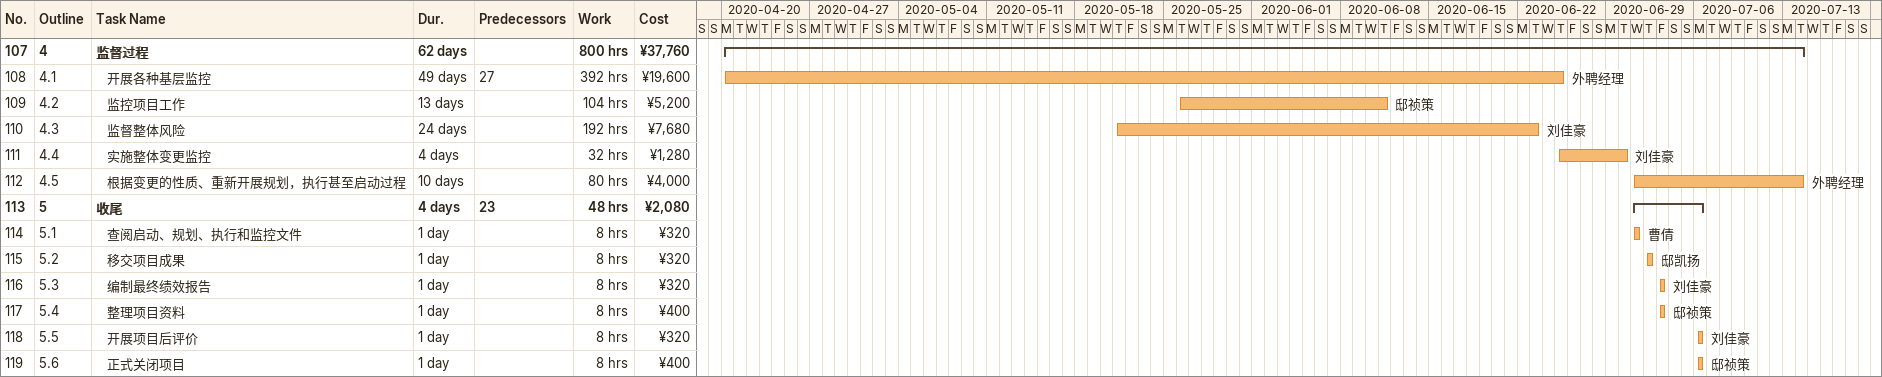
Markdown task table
| ID | WBS | Task | Duration | Start | Finish | Predecessors | Resources | Work (h) | Cost (¥) |
|---|---|---|---|---|---|---|---|---|---|
| 107 | 4 | **监督过程** | 62d | 2020-04-20 | 2020-07-14 |  |  | 800 | 37760 |
| 108 | 4.1 | 开展各种基层监控 | 49d | 2020-04-20 | 2020-06-25 | 27 | 外聘经理 | 392 | 19600 |
| 109 | 4.2 | 监控项目工作 | 13d | 2020-05-26 | 2020-06-11 |  | 邸祯策 | 104 | 5200 |
| 110 | 4.3 | 监督整体风险 | 24d | 2020-05-21 | 2020-06-23 |  | 刘佳豪 | 192 | 7680 |
| 111 | 4.4 | 实施整体变更监控 | 4d | 2020-06-25 | 2020-06-30 |  | 刘佳豪 | 32 | 1280 |
| 112 | 4.5 | 根据变更的性质、重新开展规划，执行甚至启动过程 | 10d | 2020-07-01 | 2020-07-14 |  | 外聘经理 | 80 | 4000 |
| 113 | 5 | **收尾** | 4d | 2020-07-01 | 2020-07-06 | 23 |  | 48 | 2080 |
| 114 | 5.1 | 查阅启动、规划、执行和监控文件 | 1d | 2020-07-01 | 2020-07-01 |  | 曹倩 | 8 | 320 |
| 115 | 5.2 | 移交项目成果 | 1d | 2020-07-02 | 2020-07-02 |  | 邸凯扬 | 8 | 320 |
| 116 | 5.3 | 编制最终绩效报告 | 1d | 2020-07-03 | 2020-07-03 |  | 刘佳豪 | 8 | 320 |
| 117 | 5.4 | 整理项目资料 | 1d | 2020-07-03 | 2020-07-03 |  | 邸祯策 | 8 | 400 |
| 118 | 5.5 | 开展项目后评价 | 1d | 2020-07-06 | 2020-07-06 |  | 刘佳豪 | 8 | 320 |
| 119 | 5.6 | 正式关闭项目 | 1d | 2020-07-06 | 2020-07-06 |  | 邸祯策 | 8 | 400 |
